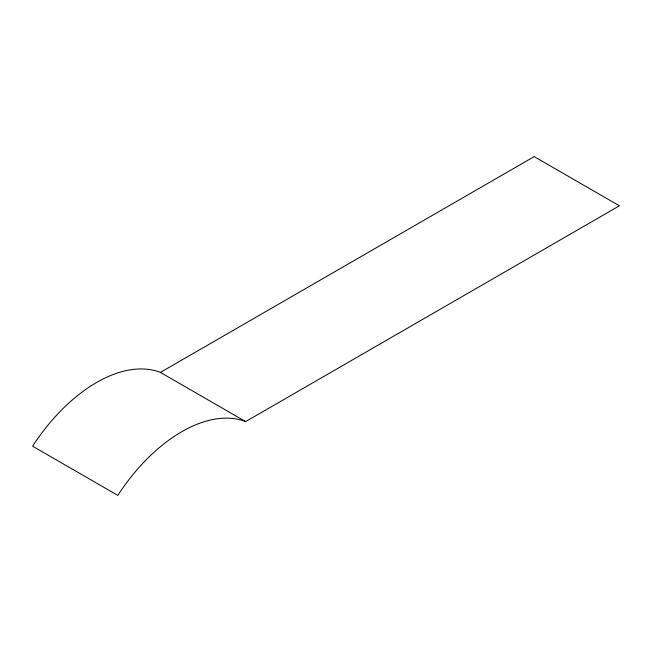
<?xml version="1.0" encoding="UTF-8"?>
<svg xmlns="http://www.w3.org/2000/svg" width="652" height="652" viewBox="0 0 652 652"><rect width="100%" height="100%" fill="white"/><g stroke="black" fill="none" stroke-linecap="round" stroke-linejoin="round"><path stroke-width="0.98" d="M160.425 372.398L534.184 156.61L619.4 205.804L245.641 421.591A141.028 81.427 -60 0 0 117.816 495.39L32.6 446.196A141.028 81.427 -60 0 1 160.425 372.398L245.641 421.591"/></g></svg>
